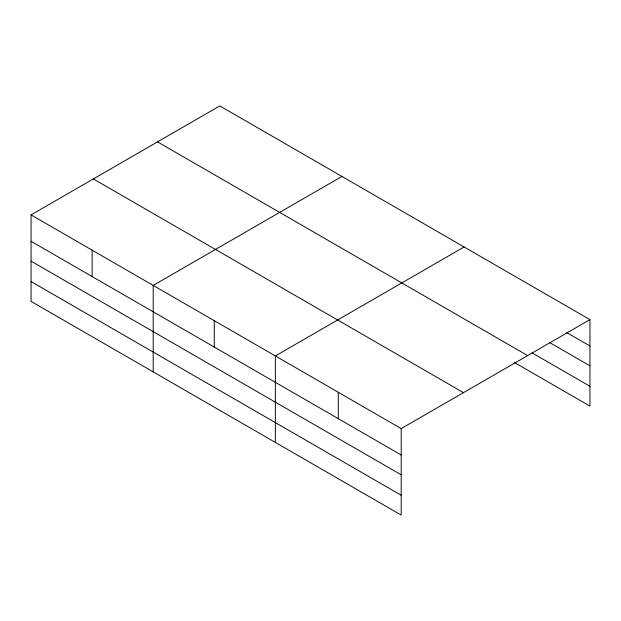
<?xml version="1.0" encoding="UTF-8"?>
<svg xmlns="http://www.w3.org/2000/svg" width="621" height="621" viewBox="0 0 621 621"><rect width="100%" height="100%" fill="white"/><g stroke="black" fill="none" stroke-linecap="round" stroke-linejoin="round"><path stroke-width="0.93" d="M401.197 474.817L401.197 428.599L31.05 214.897L31.05 301.371L401.197 515.081L401.197 474.817L31.05 261.115M514.436 362.509L589.95 406.103L589.95 319.629L219.803 105.919L31.05 214.897M341.946 176.442L153.201 285.419L153.201 371.894M464.097 246.972L275.351 355.942L275.351 442.416M401.197 428.599L589.95 319.629M566.461 332.452L589.95 346.013M549.678 342.59L589.95 365.839M532.057 352.852L589.95 386.27M157.509 141.883L527.664 355.592M93.336 178.933L463.491 392.643M31.05 241.282L401.197 454.983M31.05 281.546L401.197 495.248M338.274 392.27L338.274 418.655M214.276 320.677L214.276 347.061M92.125 250.154L92.125 276.539"/></g></svg>
